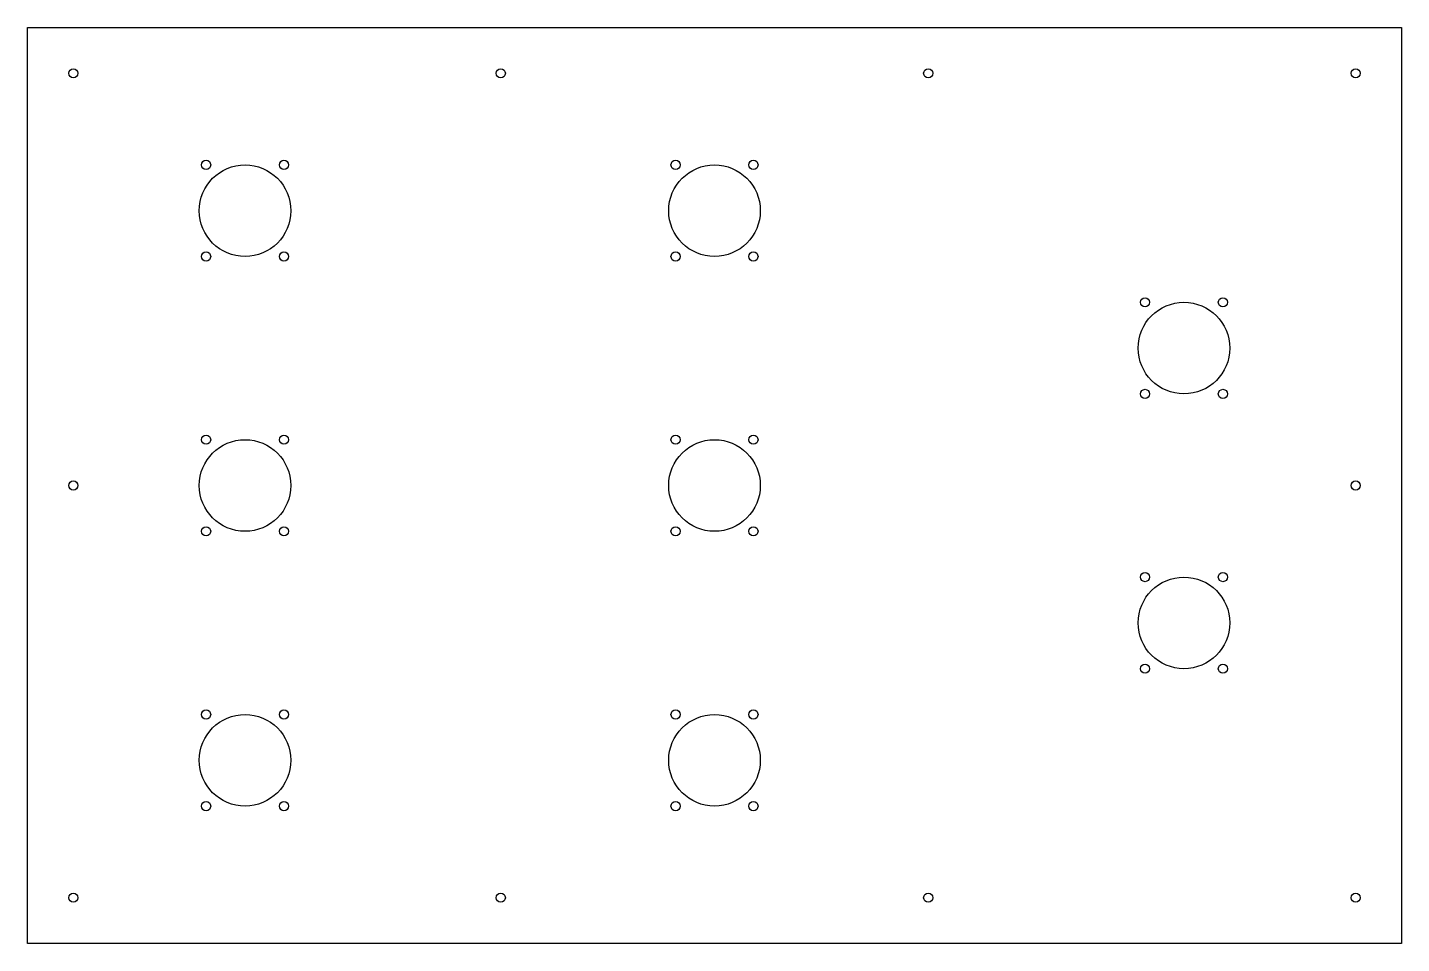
# Model space of a CAD drawing. Header units: millimetres. Extents: x -300 to 300, y -200 to 200.
import ezdxf

# ---------------------------------------------------------------- set-up
doc = ezdxf.new("R2010")
doc.units = ezdxf.units.MM
doc.layers.get('0').update_dxf_attribs({"linetype": 'CONTINUOUS'})

msp = doc.modelspace()

# ---------------------------------------------------------------- linework, layer by layer
msp.add_lwpolyline([(300, -200), (-300, -200), (-300, 200), (300, 200)], close=True)
for centre, radius in [((-280, 180), 2), ((-93.33, 180), 2), ((93.33, 180), 2), ((280, 180), 2), ((-205, 120), 20), ((-205, 120), 20), ((-205, 120), 20), ((-222, 140), 2), ((-222, 140), 2), ((-222, 140), 2), ((-188, 140), 2), ((-188, 140), 2), ((-188, 140), 2), ((0, 120), 20), ((0, 120), 20), ((0, 120), 20), ((0, 120), 20), ((0, 120), 20), ((0, 120), 20), ((0, 120), 20), ((0, 120), 20), ((0, 120), 20), ((0, 120), 20), ((0, 120), 20), ((0, 120), 20), ((-17, 140), 2), ((-17, 140), 2), ((-17, 140), 2), ((-17, 140), 2), ((-17, 140), 2), ((-17, 140), 2), ((-17, 140), 2), ((-17, 140), 2), ((-17, 140), 2), ((-17, 140), 2), ((-17, 140), 2), ((-17, 140), 2), ((17, 140), 2), ((17, 140), 2), ((17, 140), 2), ((17, 140), 2), ((17, 140), 2), ((17, 140), 2), ((17, 140), 2), ((17, 140), 2), ((17, 140), 2), ((17, 140), 2), ((17, 140), 2), ((17, 140), 2), ((-222, 100), 2), ((-222, 100), 2), ((-222, 100), 2), ((-188, 100), 2), ((-188, 100), 2), ((-188, 100), 2), ((-17, 100), 2), ((-17, 100), 2), ((-17, 100), 2), ((-17, 100), 2), ((-17, 100), 2), ((-17, 100), 2), ((-17, 100), 2), ((-17, 100), 2), ((-17, 100), 2), ((-17, 100), 2), ((-17, 100), 2), ((-17, 100), 2), ((17, 100), 2), ((17, 100), 2), ((17, 100), 2), ((17, 100), 2), ((17, 100), 2), ((17, 100), 2), ((17, 100), 2), ((17, 100), 2), ((17, 100), 2), ((17, 100), 2), ((17, 100), 2), ((17, 100), 2), ((205, 60), 20), ((205, 60), 20), ((205, 60), 20), ((205, 60), 20), ((205, 60), 20), ((205, 60), 20), ((205, 60), 20), ((205, 60), 20), ((205, 60), 20), ((205, 60), 20), ((205, 60), 20), ((205, 60), 20), ((188, 80), 2), ((188, 80), 2), ((188, 80), 2), ((188, 80), 2), ((188, 80), 2), ((188, 80), 2), ((188, 80), 2), ((188, 80), 2), ((188, 80), 2), ((188, 80), 2), ((188, 80), 2), ((188, 80), 2), ((222, 80), 2), ((222, 80), 2), ((222, 80), 2), ((222, 80), 2), ((222, 80), 2), ((222, 80), 2), ((222, 80), 2), ((222, 80), 2), ((222, 80), 2), ((222, 80), 2), ((222, 80), 2), ((222, 80), 2), ((188, 40), 2), ((188, 40), 2), ((188, 40), 2), ((188, 40), 2), ((188, 40), 2), ((188, 40), 2), ((188, 40), 2), ((188, 40), 2), ((188, 40), 2), ((188, 40), 2), ((188, 40), 2), ((188, 40), 2), ((222, 40), 2), ((222, 40), 2), ((222, 40), 2), ((222, 40), 2), ((222, 40), 2), ((222, 40), 2), ((222, 40), 2), ((222, 40), 2), ((222, 40), 2), ((222, 40), 2), ((222, 40), 2), ((222, 40), 2), ((-205, 0), 20), ((-222, 20), 2), ((-188, 20), 2), ((0, 0), 20), ((-17, 20), 2), ((17, 20), 2), ((-280, 0), 2), ((280, 0), 2), ((-222, -20), 2), ((-188, -20), 2), ((-17, -20), 2), ((17, -20), 2), ((205, -60), 20), ((205, -60), 20), ((205, -60), 20), ((205, -60), 20), ((205, -60), 20), ((205, -60), 20), ((205, -60), 20), ((205, -60), 20), ((205, -60), 20), ((205, -60), 20), ((205, -60), 20), ((205, -60), 20), ((188, -40), 2), ((188, -40), 2), ((188, -40), 2), ((188, -40), 2), ((188, -40), 2), ((188, -40), 2), ((188, -40), 2), ((188, -40), 2), ((188, -40), 2), ((188, -40), 2), ((188, -40), 2), ((188, -40), 2), ((222, -40), 2), ((222, -40), 2), ((222, -40), 2), ((222, -40), 2), ((222, -40), 2), ((222, -40), 2), ((222, -40), 2), ((222, -40), 2), ((222, -40), 2), ((222, -40), 2), ((222, -40), 2), ((222, -40), 2), ((188, -80), 2), ((188, -80), 2), ((188, -80), 2), ((188, -80), 2), ((188, -80), 2), ((188, -80), 2), ((188, -80), 2), ((188, -80), 2), ((188, -80), 2), ((188, -80), 2), ((188, -80), 2), ((188, -80), 2), ((222, -80), 2), ((222, -80), 2), ((222, -80), 2), ((222, -80), 2), ((222, -80), 2), ((222, -80), 2), ((222, -80), 2), ((222, -80), 2), ((222, -80), 2), ((222, -80), 2), ((222, -80), 2), ((222, -80), 2), ((-205, -120), 20), ((-222, -100), 2), ((-188, -100), 2), ((0, -120), 20), ((-17, -100), 2), ((17, -100), 2), ((-222, -140), 2), ((-188, -140), 2), ((-17, -140), 2), ((17, -140), 2), ((-280, -180), 2), ((-93.33, -180), 2), ((93.33, -180), 2), ((280, -180), 2)]:
    msp.add_circle(centre, radius)

doc.saveas('drawing.dxf')
